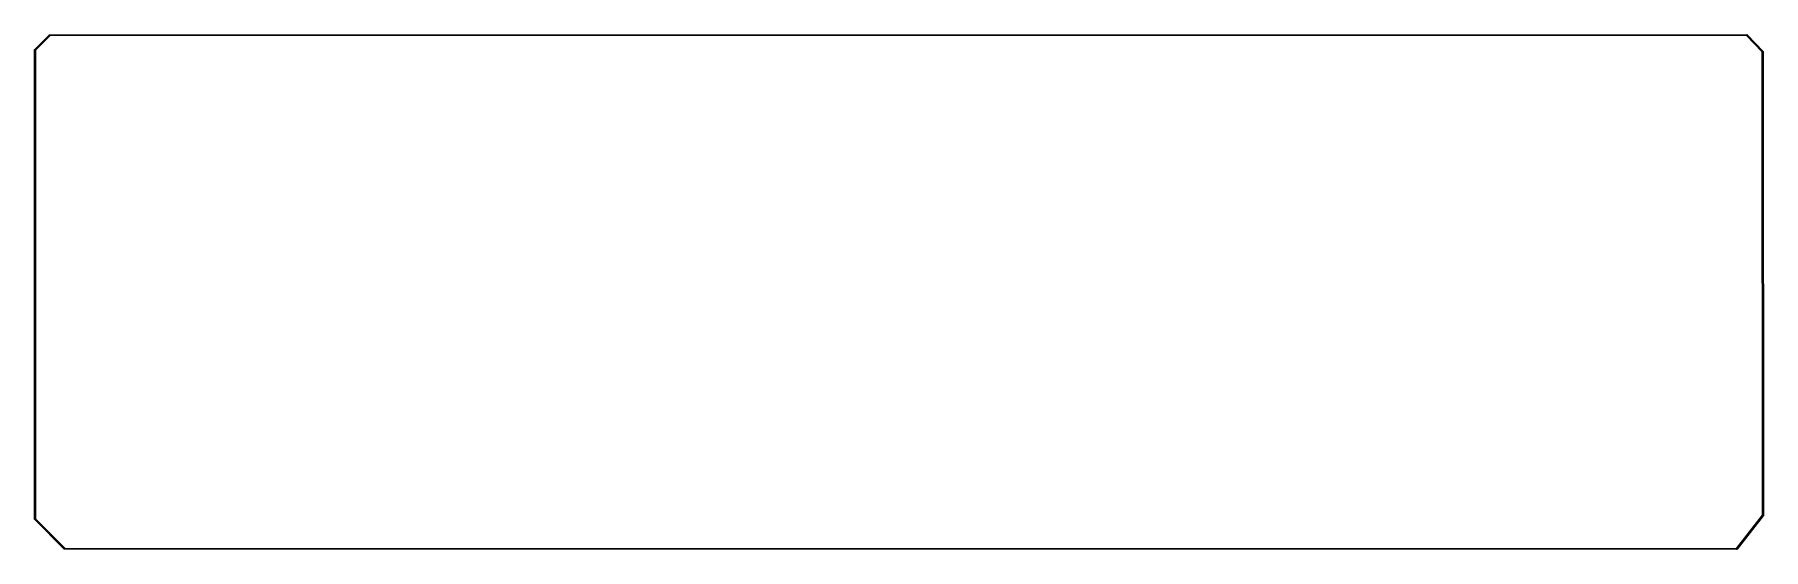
# Model space of a CAD drawing. Extents: x 0.55 to 10.19, y -3.42 to -0.55.
import ezdxf

# ---------------------------------------------------------------- set-up
doc = ezdxf.new("R2010")
doc.units = 0
doc.header["$MEASUREMENT"] = 0
doc.layers.add('BLACK', color=7, linetype='CONTINUOUS')

msp = doc.modelspace()

# ---------------------------------------------------------------- linework, layer by layer
at = {"layer": 'BLACK', "linetype": 'CONTINUOUS'}
for p, q in [((0.548015, -0.62781), (0.62781, -0.548014)), ((0.631223, -0.552953), (0.552953, -0.631223)), ((0.62781, -0.548014), (0.627902, -0.547902)), ((0.627902, -0.547902), (0.628014, -0.54781)), ((0.628014, -0.54781), (0.628352, -0.547533)), ((0.628014, -0.54781), (0.628014, -0.54781)), ((0.628352, -0.547533), (0.628729, -0.547331)), ((0.628729, -0.547331), (0.628864, -0.547259)), ((0.628864, -0.547259), (0.628864, -0.547259)), ((0.628864, -0.547259), (0.628865, -0.547259)), ((0.628865, -0.547259), (0.629174, -0.547165)), ((0.629174, -0.547165), (0.629421, -0.54709)), ((0.629421, -0.54709), (0.629679, -0.547065)), ((0.629421, -0.54709), (0.629421, -0.54709)), ((0.629421, -0.54709), (0.629421, -0.54709)), ((0.629679, -0.547065), (0.629855, -0.547047)), ((0.629855, -0.547047), (0.63, -0.547033)), ((0.629855, -0.547047), (0.629855, -0.547047)), ((0.63, -0.547033), (0.630144, -0.547047)), ((0.630144, -0.547047), (10.0993, -0.545276)), ((10.0981, -0.551181), (0.631223, -0.552953)), ((10.185, -0.641934), (10.0981, -0.551181)), ((10.0993, -0.545276), (10.0995, -0.545262)), ((10.0995, -0.545262), (10.0997, -0.545293)), ((10.0997, -0.545293), (10.1, -0.545318)), ((10.1, -0.545318), (10.1, -0.545328)), ((10.1, -0.545328), (10.1001, -0.545332)), ((10.1001, -0.545332), (10.1003, -0.545412)), ((10.1003, -0.545412), (10.1005, -0.545487)), ((10.1005, -0.545487), (10.1006, -0.545502)), ((10.1006, -0.545502), (10.1006, -0.545513)), ((10.1006, -0.545513), (10.1008, -0.54564)), ((10.1008, -0.54564), (10.1011, -0.545761)), ((10.1011, -0.545761), (10.1011, -0.545782)), ((10.1011, -0.545782), (10.1011, -0.545798)), ((10.1011, -0.545798), (10.1013, -0.545967)), ((10.1013, -0.545967), (10.1015, -0.54613)), ((10.1015, -0.54613), (10.1016, -0.546267)), ((10.1016, -0.546267), (10.19, -0.638578)), ((0.547033, -0.63), (0.547047, -0.629855)), ((0.547047, -0.630145), (0.547033, -0.63)), ((0.547047, -0.629855), (0.54709, -0.629421)), ((0.547047, -3.24686), (0.547047, -0.630145)), ((0.54709, -0.629421), (0.547259, -0.628865)), ((0.547259, -0.628865), (0.547533, -0.628352)), ((0.547533, -0.628352), (0.547902, -0.627902)), ((0.547902, -0.627902), (0.548015, -0.62781)), ((0.552953, -0.631223), (0.552953, -3.24578)), ((10.186, -3.22535), (10.185, -0.641934)), ((10.19, -0.638578), (10.1901, -0.638649)), ((10.1901, -0.638649), (10.1902, -0.638787)), ((10.1902, -0.638787), (10.1902, -0.63881)), ((10.1902, -0.63881), (10.1903, -0.6389)), ((10.1903, -0.6389), (10.1905, -0.639099)), ((10.1905, -0.639099), (10.1905, -0.639128)), ((10.1905, -0.639128), (10.1905, -0.639154)), ((10.1905, -0.639154), (10.1906, -0.639384)), ((10.1906, -0.639384), (10.1907, -0.639612)), ((10.1907, -0.639612), (10.1907, -0.639643)), ((10.1907, -0.639643), (10.1908, -0.639672)), ((10.1908, -0.639672), (10.1908, -0.639921)), ((10.1908, -0.639921), (10.1909, -0.640168)), ((10.1909, -0.640168), (10.1909, -0.640201)), ((10.1909, -0.640201), (10.1909, -0.640233)), ((10.1909, -0.640233), (10.1909, -0.640491)), ((10.1909, -0.640491), (10.1909, -0.640602)), ((10.1909, -0.640602), (10.1909, -0.640635)), ((10.1909, -0.640635), (10.191, -0.640813)), ((10.191, -0.640813), (10.1909, -0.640925)), ((10.1909, -0.640925), (10.1919, -3.22635)), ((0.547033, -3.247), (0.547047, -3.24686)), ((0.54709, -3.24758), (0.547033, -3.247)), ((0.547259, -3.24814), (0.54709, -3.24758)), ((0.547533, -3.24865), (0.547259, -3.24814)), ((0.547259, -3.24814), (0.547259, -3.24814)), ((0.547902, -3.2491), (0.547533, -3.24865)), ((0.548014, -3.24919), (0.547902, -3.2491)), ((0.71281, -3.41399), (0.548014, -3.24919)), ((0.552953, -3.24578), (0.716223, -3.40905)), ((10.0409, -3.40945), (10.186, -3.22535)), ((10.1913, -3.22822), (10.0448, -3.41402)), ((10.1914, -3.22803), (10.1913, -3.22822)), ((10.1915, -3.22787), (10.1914, -3.22803)), ((10.1916, -3.22773), (10.1915, -3.22787)), ((10.1917, -3.22762), (10.1916, -3.22773)), ((10.1918, -3.22735), (10.1917, -3.22751)), ((10.1917, -3.22751), (10.1917, -3.22762)), ((10.1919, -3.22707), (10.1918, -3.22718)), ((10.1918, -3.22718), (10.1918, -3.22735)), ((10.1919, -3.22635), (10.1919, -3.22661)), ((10.1919, -3.22661), (10.1919, -3.22678)), ((10.1919, -3.22678), (10.1919, -3.22696)), ((10.1919, -3.22696), (10.1919, -3.22707)), ((0.712902, -3.4141), (0.71281, -3.41399)), ((0.713014, -3.41419), (0.712902, -3.4141)), ((0.713352, -3.41447), (0.713014, -3.41419)), ((0.713014, -3.41419), (0.713014, -3.41419)), ((0.713865, -3.41474), (0.713352, -3.41447)), ((0.714252, -3.41486), (0.713865, -3.41474)), ((0.714421, -3.41491), (0.714252, -3.41486)), ((0.714855, -3.41495), (0.714421, -3.41491)), ((0.715, -3.41497), (0.714855, -3.41495)), ((0.714855, -3.41495), (0.714855, -3.41495)), ((0.715145, -3.41495), (0.715, -3.41497)), ((10.0421, -3.41535), (0.715145, -3.41495)), ((0.716223, -3.40905), (10.0409, -3.40945)), ((10.0423, -3.41535), (10.0421, -3.41536)), ((10.0421, -3.41536), (10.0421, -3.41535)), ((10.0425, -3.41535), (10.0423, -3.41535)), ((10.0427, -3.41535), (10.0425, -3.41535)), ((10.0425, -3.41535), (10.0425, -3.41535)), ((10.0428, -3.41532), (10.0427, -3.41535)), ((10.0429, -3.41531), (10.0428, -3.41532)), ((10.0431, -3.41526), (10.0429, -3.41531)), ((10.0432, -3.41522), (10.0431, -3.41526)), ((10.0433, -3.41518), (10.0432, -3.41522)), ((10.0435, -3.41514), (10.0433, -3.41518)), ((10.0436, -3.41506), (10.0435, -3.41514)), ((10.0438, -3.41499), (10.0436, -3.41506)), ((10.0439, -3.41492), (10.0438, -3.41499)), ((10.044, -3.41487), (10.0439, -3.41492)), ((10.0441, -3.41476), (10.044, -3.41487)), ((10.0442, -3.41466), (10.0441, -3.41476)), ((10.0443, -3.41457), (10.0442, -3.41466)), ((10.0444, -3.4145), (10.0443, -3.41457)), ((10.0445, -3.41436), (10.0444, -3.4145)), ((10.0446, -3.41434), (10.0445, -3.41436)), ((10.0448, -3.41405), (10.0446, -3.41425)), ((10.0446, -3.41425), (10.0446, -3.41434)), ((10.0448, -3.41402), (10.0448, -3.41405))]:
    msp.add_line(p, q, dxfattribs=at)

doc.saveas('drawing.dxf')
